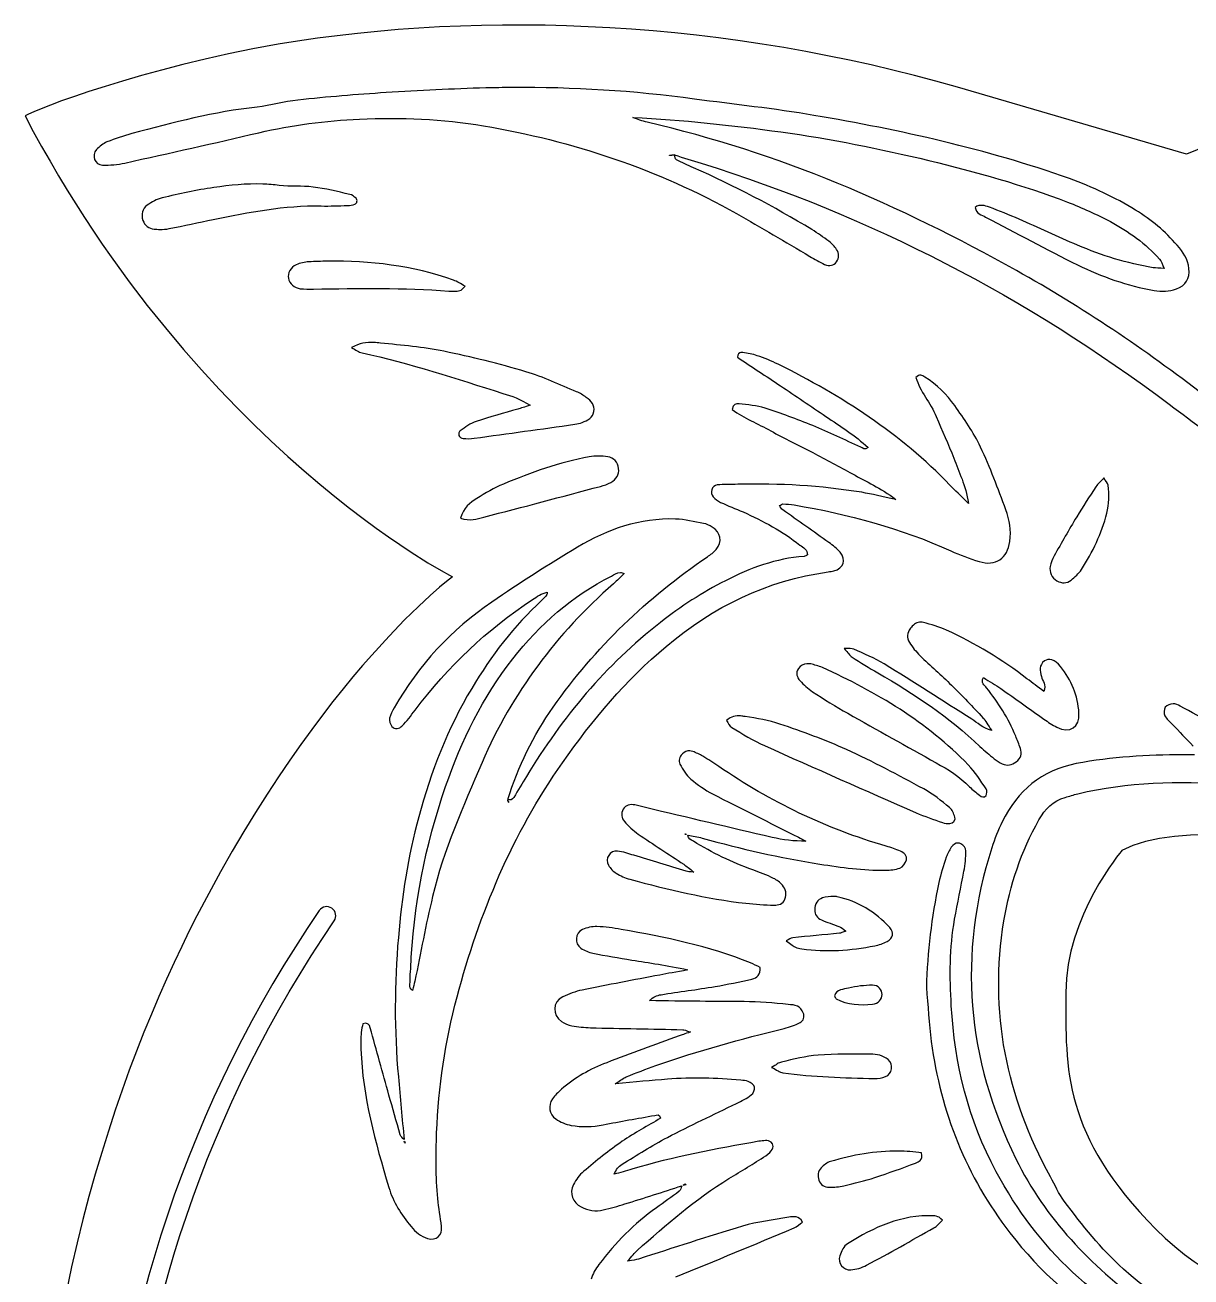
# Model space of a CAD drawing. Extents: x 405 to 699, y 164 to 435.
# Drawn here: x 405.2 to 495.1, y 336.2 to 432.7 of the extents above; entities that cross this region are included whole.
import ezdxf

# ---------------------------------------------------------------- set-up
doc = ezdxf.new("R2010")
doc.units = 0
for name, color, linetype in [('B.Mask', 7, 'CONTINUOUS'), ('Edge.Cuts', 7, 'CONTINUOUS'), ('F.Mask', 7, 'CONTINUOUS'), ('F.Silk', 7, 'CONTINUOUS')]:
    doc.layers.add(name, color=color, linetype=linetype)

msp = doc.modelspace()

# ---------------------------------------------------------------- linework, layer by layer
at = {"layer": 'B.Mask', "color": 7}
msp.add_lwpolyline([(489.755625, 369.08646), (489.755625, 369.08646)], close=True, dxfattribs=at)
for points in [[(528.57285, 357.467662), (527.143852, 363.898155), (498.276532, 373.740187), (489.755625, 369.08646)], [(489.755625, 369.08646), (489.755625, 369.08646), (485.429625, 364.039462), (485.429625, 358.140375)], [(485.429625, 358.140375), (485.429625, 352.241287), (485.19345, 347.16414), (492.377445, 339.918742)], [(492.377445, 339.918742), (500.046263, 332.184375), (509.746988, 333.036465), (515.842718, 335.46165)]]:
    msp.add_open_spline(points, degree=3, dxfattribs=at)
at = {"layer": 'Edge.Cuts', "color": 7}
msp.add_lwpolyline([(496.378417, 423.441178), (494.74512, 422.767348), (477.07617, 427.920673), (475.42236, 428.387953), (473.76123, 428.830341), (472.095705, 429.247821), (470.425785, 429.641863), (468.75, 430.011006), (467.072753, 430.356703), (465.39258, 430.677508), (463.709475, 430.974868), (462.02637, 431.247328), (460.343265, 431.497821), (458.66016, 431.723406), (456.978518, 431.927016), (455.298338, 432.105733), (453.62109, 432.262468), (451.946775, 432.394303), (450.276855, 432.505633), (448.61133, 432.592056), (446.951663, 432.656481), (445.299315, 432.697506), (443.652833, 432.717981), (442.01367, 432.714981), (440.384768, 432.688581), (438.763185, 432.641706), (437.153318, 432.571431), (435.552248, 432.479143), (433.964355, 432.366351), (432.388185, 432.231583), (430.82373, 432.074848), (429.273923, 431.896138), (427.73877, 431.696916), (426.218265, 431.475726), (424.71387, 431.234031), (422.775878, 430.875141), (420.900878, 430.491351), (419.09619, 430.088518), (417.369143, 429.672508), (415.725585, 429.249163), (414.172853, 428.822893), (412.718265, 428.402488), (411.370605, 427.989396), (410.132813, 427.592428), (409.01514, 427.215958), (408.023438, 426.867328), (407.16504, 426.549456), (406.447268, 426.269676), (405.875978, 426.032368), (405.45996, 425.844868), (405.20361, 425.711563), (405.837893, 424.525041), (406.480958, 423.359031), (407.13135, 422.216451), (407.789063, 421.097308), (408.45264, 420.000141), (409.122068, 418.924948), (409.79736, 417.871723), (410.477048, 416.840473), (411.16113, 415.831198), (411.849608, 414.843891), (413.23389, 412.933738), (414.625485, 411.108538), (416.02002, 409.368306), (417.413085, 407.711563), (418.79883, 406.136863), (420.174315, 404.644183), (421.532228, 403.230613), (422.87109, 401.896138), (424.18359, 400.639303), (425.466795, 399.460101), (426.71484, 398.357076), (427.924808, 397.328758), (429.089355, 396.375141), (430.205565, 395.493306), (431.26758, 394.683246), (432.27246, 393.944968), (433.214355, 393.275533), (434.08887, 392.674948), (434.891603, 392.143206), (436.26123, 391.276018), (437.28516, 390.666643), (437.926755, 390.307761), (438.149415, 390.190573), (437.699708, 389.837541), (437.160645, 389.386371), (436.43262, 388.746238), (435.530273, 387.909808), (434.468265, 386.871238), (433.262693, 385.623186), (431.929688, 384.162741), (431.219235, 383.349748), (430.48242, 382.481098), (429.720705, 381.556783), (428.937015, 380.573871), (428.132813, 379.533831), (427.309568, 378.435201), (426.46875, 377.276511), (425.613285, 376.057761), (424.744628, 374.778951), (423.864255, 373.437156), (422.9751, 372.033831), (422.07861, 370.567521), (421.17627, 369.036763), (420.270998, 367.441551), (419.362793, 365.781883), (418.456058, 364.054828), (417.86865, 362.896138), (417.279787, 361.694968), (416.690918, 360.454243), (416.10498, 359.172508), (415.520505, 357.851218), (414.941895, 356.488911), (414.367673, 355.085593), (413.800785, 353.642721), (413.24121, 352.160301), (412.691895, 350.636863), (412.152832, 349.073871), (411.626955, 347.469868), (411.114255, 345.827781), (410.614747, 344.144676), (410.132812, 342.422016), (409.668457, 340.661271), (409.221683, 338.859516), (408.795412, 337.019676), (408.39111, 335.140281)], dxfattribs=at)
at = {"layer": 'F.Mask', "color": 7}
for points in [[(528.57285, 357.467662), (527.143852, 363.898155), (498.276532, 373.740187), (489.755625, 369.08646)], [(489.755625, 369.08646), (489.755625, 369.08646), (485.429625, 364.039462), (485.429625, 358.140375)], [(485.429625, 358.140375), (485.429625, 352.241287), (485.19345, 347.16414), (492.377445, 339.918742)], [(492.377445, 339.918742), (500.046263, 332.184375), (509.746988, 333.036465), (515.842718, 335.46165)]]:
    msp.add_open_spline(points, degree=3, dxfattribs=at)
at = {"layer": 'F.Silk', "color": 7}
for points in [[(442.743307, 427.901691), (442.743165, 427.901691)], [(455.244015, 422.711601), (455.244142, 422.711751)], [(465.48207, 383.481658), (465.481935, 383.481546)]]:
    msp.add_lwpolyline(points, dxfattribs=at)
for points in [[(423.531765, 420.464691)], [(428.509275, 414.514311)], [(432.082035, 408.250731)], [(460.394602, 407.477361)], [(449.415525, 399.493746)], [(488.373045, 397.816453)], [(451.098645, 390.533301)], [(474.15531, 386.694028)], [(493.715385, 380.396586)], [(460.362307, 379.467846)], [(456.457035, 376.779718)], [(442.425293, 372.976933)], [(456.067373, 370.359223)], [(477.142088, 369.670821)], [(467.538578, 365.561938)], [(449.293942, 363.234373)], [(470.528318, 358.712308)], [(470.387693, 353.406583)], [(434.447723, 346.700503)], [(472.52634, 345.924156)], [(456.093743, 343.396318)], [(475.246582, 340.941238)]]:
    msp.add_lwpolyline(points, close=True, dxfattribs=at)
for points in [[(433.034182, 427.509133), (430.764862, 427.365861), (428.497642, 427.173268), (426.235837, 426.939306)], [(440.724607, 427.868016), (438.15909, 427.801491), (435.595417, 427.670113), (433.034182, 427.509133)], [(442.743165, 427.901691), (442.070977, 427.897191), (441.39738, 427.885341), (440.724607, 427.868016)], [(456.810202, 427.015461), (452.13882, 427.649323), (447.448635, 427.933738), (442.743307, 427.901691)], [(426.235837, 426.939306), (425.180332, 426.829836), (424.14687, 426.503458), (423.090817, 426.392923)], [(466.016745, 425.758618), (462.965047, 426.278601), (459.8796, 426.598521), (456.810202, 427.015461)], [(423.090817, 426.392923), (419.801407, 426.049491), (416.623837, 425.196088), (413.443357, 424.350928)], [(430.987792, 425.471533), (434.187052, 425.618563), (437.372152, 425.477533), (440.542965, 424.945656)], [(453.171532, 425.221048), (452.78946, 425.308506), (452.423872, 425.472193), (452.050927, 425.600443)], [(452.050927, 425.600443), (455.894655, 425.409943), (459.694252, 424.996738), (463.4811, 424.478368)], [(485.71743, 420.880693), (479.313007, 423.166656), (472.700205, 424.619946), (466.016745, 425.758618)], [(423.232912, 424.418316), (425.787697, 425.012871), (428.37504, 425.350798), (430.987792, 425.471533)], [(440.542965, 424.945656), (447.431947, 423.789808), (453.959745, 421.612041), (460.05615, 418.186866)], [(481.63491, 413.792338), (472.640805, 418.823038), (463.26084, 422.908258), (453.171532, 425.221048)], [(411.521482, 423.703468), (411.220447, 423.580048), (410.933835, 423.357298), (410.714355, 423.113136)], [(413.443357, 424.350928), (412.790842, 424.177603), (412.145557, 423.959428), (411.521482, 423.703468)], [(412.8999, 422.083348), (416.348152, 422.844261), (419.79378, 423.618231), (423.232912, 424.418316)], [(463.4811, 424.478368), (467.319457, 423.952498), (471.11205, 423.186118), (474.879052, 422.278176)], [(410.714355, 423.113136), (410.310292, 422.662386), (410.578927, 421.949578), (411.177247, 421.928076)], [(454.893915, 422.689626), (455.008215, 422.696376), (455.123272, 422.703576), (455.244015, 422.711601)], [(454.898415, 422.658876), (454.897665, 422.668476), (454.896165, 422.679426), (454.893915, 422.689626)], [(455.258767, 422.707251), (455.13846, 422.691276), (455.018197, 422.674401), (454.898415, 422.658876)], [(455.244142, 422.711751), (455.249392, 422.710251), (455.253893, 422.708751), (455.258767, 422.707251)], [(455.415697, 422.336766), (455.32482, 422.385441), (455.310315, 422.578716), (455.261887, 422.705908)], [(455.261887, 422.705908), (455.952367, 422.494138), (456.636735, 422.280988), (457.321462, 422.068701)], [(411.177247, 421.928076), (411.749265, 421.907151), (412.34022, 421.959951), (412.8999, 422.083348)], [(456.729667, 421.723003), (456.286965, 421.918333), (455.84124, 422.109778), (455.415697, 422.336766)], [(465.85857, 416.949073), (462.9201, 418.739736), (459.879022, 420.335871), (456.729667, 421.723003)], [(457.321462, 422.068701), (470.443687, 417.992623), (482.43966, 411.734158), (493.418137, 403.488628)], [(474.879052, 422.278176), (478.505445, 421.403496), (482.092207, 420.404998), (485.575335, 419.067238)], [(490.82094, 418.453446), (489.203602, 419.436516), (487.503795, 420.242676), (485.71743, 420.880693)], [(419.750977, 420.193678), (418.414815, 420.009621), (417.09354, 419.702136), (415.778317, 419.396803)], [(423.531735, 420.464676), (422.263042, 420.506601), (421.00503, 420.366733), (419.750977, 420.193678)], [(424.804718, 420.356293), (424.379453, 420.416518), (423.954668, 420.450711), (423.531765, 420.464691)], [(427.407743, 420.231778), (426.548093, 420.340138), (425.661675, 420.235528), (424.804718, 420.356293)], [(430.237823, 419.666353), (429.298763, 419.875633), (428.359688, 420.112108), (427.407743, 420.231778)], [(414.626955, 418.829908), (414.249742, 418.554628), (414.13227, 418.121518), (414.29004, 417.659503)], [(415.778317, 419.396803), (415.37049, 419.302356), (414.969315, 419.079973), (414.626955, 418.829908)], [(419.714355, 417.734203), (422.461253, 418.291198), (425.207423, 418.839741), (428.033205, 418.774236)], [(428.033205, 418.774236), (428.70879, 418.758636), (429.387345, 418.785561), (430.063478, 418.806486)], [(430.063478, 418.806486), (430.252365, 418.812486), (430.4442, 418.849836), (430.624515, 418.906101)], [(430.72269, 419.370456), (430.576185, 419.489586), (430.414373, 419.627151), (430.237823, 419.666353)], [(430.624515, 418.906101), (430.697565, 418.928601), (430.775768, 419.035071), (430.792965, 419.115568)], [(430.792965, 419.115568), (430.80954, 419.194993), (430.780065, 419.323251), (430.72269, 419.370456)], [(479.543107, 418.673188), (479.19753, 418.800381), (478.820452, 418.939033), (478.451805, 418.659988)], [(485.575335, 419.067238), (486.701677, 418.634188), (487.810605, 418.134583), (488.874165, 417.565776)], [(460.05615, 418.186866), (461.955202, 417.119548), (463.816837, 415.988331), (465.69873, 414.890968)], [(478.451805, 418.659988), (478.50603, 418.170598), (478.940182, 418.085271), (479.258932, 417.917316)], [(479.258932, 417.917316), (481.613032, 416.673996), (483.954465, 415.405333), (486.342915, 414.231763)], [(481.8312, 417.756193), (481.078335, 418.085136), (480.314212, 418.389328), (479.543107, 418.673188)], [(494.028952, 415.746418), (493.09632, 416.808906), (492.029385, 417.719368), (490.82094, 418.453446)], [(414.29004, 417.659503), (414.429022, 417.252223), (414.742425, 417.050863), (415.157227, 416.994463)], [(415.157227, 416.994463), (415.3005, 416.975188), (415.446007, 416.968438), (415.617188, 416.953438)], [(415.617188, 416.953438), (415.83237, 416.974438), (416.075955, 416.977438), (416.311523, 417.025213)], [(416.311523, 417.025213), (417.446453, 417.255418), (418.578892, 417.503991), (419.714355, 417.734203)], [(467.176927, 416.051128), (466.754077, 416.372556), (466.312537, 416.672713), (465.85857, 416.949073)], [(486.339982, 415.749358), (484.82622, 416.392753), (483.338527, 417.097243), (481.8312, 417.756193)], [(488.874165, 417.565776), (490.287052, 416.810773), (491.590207, 415.879153), (492.666645, 414.671241)], [(467.76873, 415.421241), (467.609347, 415.657881), (467.403922, 415.878343), (467.176927, 416.051128)], [(467.76123, 414.469093), (467.984482, 414.780321), (467.970855, 415.120746), (467.76873, 415.421241)], [(492.170062, 414.013521), (490.155638, 414.352123), (488.215432, 414.951958), (486.339982, 415.749358)], [(494.934225, 413.962236), (494.860725, 414.672703), (494.481307, 415.232346), (494.028952, 415.746418)], [(426.112792, 414.246276), (425.675992, 414.068121), (425.43198, 413.585016), (425.509275, 413.195976)], [(427.088377, 414.465996), (426.75891, 414.448821), (426.418125, 414.370776), (426.112792, 414.246276)], [(428.509275, 414.514371), (428.036745, 414.506871), (427.563007, 414.490446), (427.088377, 414.465996)], [(438.22998, 413.056791), (435.070492, 414.172393), (431.81703, 414.564561), (428.509275, 414.514311)], [(465.69873, 414.890968), (466.07436, 414.671488), (466.453297, 414.451393), (466.847167, 414.268408)], [(466.847167, 414.268408), (467.205615, 414.102598), (467.56698, 414.197533), (467.76123, 414.469093)], [(486.342915, 414.231763), (488.212995, 413.313096), (490.177222, 412.621911), (492.24477, 412.258618)], [(493.02993, 413.960796), (492.633907, 413.983821), (492.397582, 413.975421), (492.170062, 414.013521)], [(492.666645, 414.671241), (492.805627, 414.515091), (492.866257, 414.288666), (493.02993, 413.960796)], [(493.960102, 412.377276), (494.69043, 412.648251), (495.014122, 413.185228), (494.934225, 413.962236)], [(425.509275, 413.195976), (425.591377, 412.784398), (425.95113, 412.447311), (426.423337, 412.394713)], [(439.14258, 412.583646), (438.793237, 412.766638), (438.525652, 412.952151), (438.22998, 413.056791)], [(496.138327, 404.150736), (491.529922, 407.706306), (486.71391, 410.951526), (481.63491, 413.792338)], [(426.423337, 412.394713), (426.75819, 412.357588), (427.098945, 412.369738), (427.437015, 412.372738)], [(427.437015, 412.372738), (430.916385, 412.409263), (434.396557, 412.495513), (437.87109, 412.205743)], [(437.87109, 412.205743), (438.15657, 412.181518), (438.451635, 412.198243), (438.73389, 412.245268)], [(438.73389, 412.245268), (438.84819, 412.264018), (438.941347, 412.410328), (439.14258, 412.583646)], [(492.24477, 412.258618), (492.835042, 412.154526), (493.402575, 412.170133), (493.960102, 412.377276)], [(432.082035, 408.250761), (431.540325, 408.275811), (430.974975, 408.219486), (430.38135, 407.855248)], [(432.616702, 408.206781), (432.441097, 408.224781), (432.262597, 408.242331), (432.082035, 408.250731)], [(437.499022, 407.569573), (435.894022, 407.894758), (434.249062, 408.040431), (432.616702, 408.206781)], [(430.38135, 407.855248), (430.712977, 407.680851), (430.93431, 407.497693), (431.18115, 407.445096)], [(431.18115, 407.445096), (434.875702, 406.665943), (438.444757, 405.451963), (442.04004, 404.329371)], [(443.822752, 405.996336), (441.740175, 406.609146), (439.626135, 407.138136), (437.499022, 407.569573)], [(460.394535, 407.477286), (460.258372, 407.460411), (460.132897, 407.377483), (460.126462, 407.108151)], [(460.530832, 407.475861), (460.486957, 407.480361), (460.439985, 407.482611), (460.394602, 407.477361)], [(461.6529, 407.231233), (461.293372, 407.362701), (460.907527, 407.423286), (460.530832, 407.475861)], [(463.265692, 406.573521), (462.748402, 406.836456), (462.196477, 407.047716), (461.6529, 407.231233)], [(460.126462, 407.108151), (461.205045, 406.389096), (462.336735, 405.652761), (463.450192, 404.907951)], [(476.503485, 397.262968), (472.689802, 401.216713), (468.14937, 404.144826), (463.265692, 406.573521)], [(447.7251, 404.456781), (446.431327, 404.989101), (445.158915, 405.603006), (443.822752, 405.996336)], [(474.575752, 405.590593), (474.37398, 405.722061), (474.1542, 405.828441), (473.87409, 405.556918)], [(473.87409, 405.556918), (474.198202, 404.469748), (475.021905, 403.601683), (475.45173, 402.540801)], [(476.872627, 403.390401), (476.259285, 404.267211), (475.478857, 405.003006), (474.575752, 405.590593)], [(442.04004, 404.329371), (442.70919, 404.120091), (443.387662, 403.918296), (444.13623, 403.407981)], [(448.472167, 404.015863), (448.23177, 404.176311), (447.99018, 404.347851), (447.7251, 404.456781)], [(463.450192, 404.907951), (464.616247, 404.127726), (465.7734, 403.338373), (466.939455, 402.549553)], [(444.13623, 403.407981), (443.705872, 403.274361), (443.44569, 403.188786), (443.18115, 403.112083)], [(449.056642, 402.933343), (449.13552, 403.418436), (448.85424, 403.759903), (448.472167, 404.015863)], [(460.249515, 403.522236), (460.039162, 403.548561), (459.758512, 403.522446), (459.72363, 403.075453)], [(462.249022, 403.198506), (461.608852, 403.400271), (460.91598, 403.443351), (460.249515, 403.522236)], [(478.861882, 400.191178), (478.326885, 401.321811), (477.591682, 402.364941), (476.872627, 403.390401)], [(493.418137, 403.488628), (497.17386, 400.667676), (500.96166, 397.890366), (504.73992, 395.099466)], [(443.18115, 403.112083), (442.115985, 402.802993), (441.037935, 402.527278), (439.987792, 402.173121)], [(448.1499, 402.091056), (448.573822, 402.238626), (448.97664, 402.443413), (449.056642, 402.933343)], [(459.72363, 403.075453), (460.617622, 402.426696), (461.69664, 401.997583), (462.695797, 401.436298)], [(465.922852, 401.847921), (464.712802, 402.338908), (463.484835, 402.804103), (462.249022, 403.198506)], [(466.939455, 402.549553), (468.052912, 401.804203), (469.191705, 401.076823), (470.19141, 400.156003)], [(475.45173, 402.540801), (475.890135, 401.462751), (476.390745, 400.418503), (476.802315, 399.331333)], [(438.747067, 401.453886), (438.663367, 401.398611), (438.609225, 401.184906), (438.648922, 401.086206)], [(439.987792, 402.173121), (439.542412, 402.022333), (439.145767, 401.718433), (438.747067, 401.453886)], [(439.838377, 400.872306), (442.423762, 401.223246), (445.00803, 401.582368), (447.591795, 401.944573)], [(447.591795, 401.944573), (447.781215, 401.971423), (447.968535, 402.028258), (448.1499, 402.091056)], [(462.695797, 401.436298), (463.748092, 400.848703), (464.84427, 400.331518), (465.922852, 399.770766)], [(469.630372, 400.191178), (468.39402, 400.734756), (467.167792, 401.330616), (465.922852, 401.847921)], [(438.648922, 401.086206), (438.691822, 400.978348), (438.85407, 400.862533), (438.97266, 400.851831)], [(438.97266, 400.851831), (439.258665, 400.825506), (439.553437, 400.833756), (439.838377, 400.872306)], [(449.415525, 399.493693), (449.174655, 399.492958), (448.934235, 399.472693), (448.702148, 399.432193)], [(450.130372, 399.439521), (449.897482, 399.475971), (449.656395, 399.494496), (449.415525, 399.493746)], [(465.922852, 399.770766), (466.948312, 399.235768), (467.973367, 398.691238), (468.990232, 398.121358)], [(470.19141, 400.156003), (469.937055, 399.910768), (469.77954, 400.129978), (469.630372, 400.191178)], [(480.817447, 395.351338), (480.21216, 396.982093), (479.607232, 398.630181), (478.861882, 400.191178)], [(448.702148, 399.432193), (446.402235, 399.028663), (444.22095, 398.227206), (442.076662, 397.331608)], [(450.9624, 398.545963), (450.903375, 399.030516), (450.588098, 399.367618), (450.130372, 399.439521)], [(450.370605, 397.469308), (450.783795, 397.694683), (451.021403, 398.060323), (450.9624, 398.545963)], [(476.802315, 399.331333), (477.197265, 398.279038), (477.722625, 397.262676), (477.924382, 395.850861)], [(468.990232, 398.121358), (470.042527, 397.533778), (471.147577, 397.042401), (472.322752, 396.157003)], [(488.373045, 397.816461), (488.12406, 397.542786), (487.911375, 397.361083), (487.762208, 397.136773)], [(488.698245, 397.252483), (488.67357, 397.417228), (488.524365, 397.562638), (488.373045, 397.816453)], [(442.076662, 397.331608), (441.366728, 397.034871), (440.692005, 396.640903), (440.034668, 396.237373)], [(440.58252, 394.795963), (443.580022, 395.568688), (446.570955, 396.364431), (449.562015, 397.160226)], [(449.562015, 397.160226), (449.839973, 397.234251), (450.118935, 397.331938), (450.370605, 397.469308)], [(458.55762, 397.271713), (458.16267, 397.227688), (457.970827, 396.639561), (458.251462, 396.350331)], [(460.152832, 397.323013), (459.617835, 397.305838), (459.08349, 397.324513), (458.55762, 397.271713)], [(469.700685, 396.701923), (466.535775, 397.219213), (463.353172, 397.401898), (460.152832, 397.323013)], [(472.322752, 396.157003), (471.288165, 396.367348), (470.498625, 396.570448), (469.700685, 396.701923)], [(477.924382, 395.850861), (477.319627, 396.456156), (476.897887, 396.850858), (476.503485, 397.262968)], [(487.762208, 397.136773), (487.254578, 396.372111), (486.752535, 395.603128), (486.279788, 394.816461)], [(488.594235, 395.094771), (488.77347, 395.813293), (488.806103, 396.530203), (488.698245, 397.252483)], [(440.034668, 396.237373), (439.501815, 395.910568), (439.00761, 395.510751), (438.782227, 394.719793)], [(458.251462, 396.350331), (458.409232, 396.183441), (458.610937, 396.026511), (458.82129, 395.929918)], [(458.82129, 395.929918), (459.39117, 395.666976), (459.986317, 395.447451), (460.555665, 395.193103)], [(463.362375, 395.675031), (463.484722, 395.736231), (463.554292, 395.806866), (463.624582, 395.806866)], [(463.615792, 395.351301), (463.510612, 395.421576), (463.44984, 395.552151), (463.362375, 395.675031)], [(463.624582, 395.806866), (463.913812, 395.797866), (464.21259, 395.789091), (464.493232, 395.736591)], [(464.493232, 395.736591), (468.657322, 395.008941), (472.71612, 393.948028), (476.573797, 392.185806)], [(438.782227, 394.719793), (439.478205, 394.446636), (440.040548, 394.656493), (440.58252, 394.795963)], [(455.356935, 394.640856), (452.604135, 394.736856), (450.105405, 393.852021), (447.791017, 392.467026)], [(460.555665, 395.193103), (462.108067, 394.500343), (463.598422, 393.702216), (464.93994, 392.641348)], [(467.16657, 392.834698), (465.991935, 393.676626), (464.799007, 394.509358), (463.615792, 395.351301)], [(481.125067, 392.922628), (481.247415, 393.764563), (481.106692, 394.579693), (480.817447, 395.351338)], [(486.279788, 394.816461), (485.682533, 393.823198), (485.107673, 392.814786), (484.541018, 391.803276)], [(486.641603, 390.752976), (487.51251, 392.098251), (488.203058, 393.527331), (488.594235, 395.094771)], [(457.505857, 394.308336), (456.79539, 394.439803), (456.07599, 394.623148), (455.356935, 394.640856)], [(458.17236, 394.018296), (457.962015, 394.140651), (457.73391, 394.264326), (457.505857, 394.308336)], [(458.478517, 392.291248), (458.978107, 392.905123), (458.84742, 393.614766), (458.17236, 394.018296)], [(468.04401, 392.080303), (467.79825, 392.369533), (467.482095, 392.606638), (467.16657, 392.834698)], [(478.74909, 391.371358), (480.020317, 390.976408), (480.949597, 391.607938), (481.125067, 392.922628)], [(447.791017, 392.467026), (445.546372, 391.134096), (443.346135, 389.713401), (441.188962, 388.240956)], [(457.812015, 391.739001), (458.048655, 391.905351), (458.294467, 392.080896), (458.478517, 392.291248)], [(465.25635, 391.765371), (463.09059, 391.607608), (461.109157, 390.870906), (459.197752, 389.888901)], [(464.93994, 392.641348), (465.185175, 392.440116), (465.544852, 392.300323), (465.518557, 391.879626)], [(465.518557, 391.879626), (465.421957, 391.835601), (465.344347, 391.773958), (465.25635, 391.765371)], [(467.553292, 390.643288), (468.298102, 390.845053), (468.534472, 391.501843), (468.04401, 392.080303)], [(476.573797, 392.185806), (477.275145, 391.870281), (478.012327, 391.598878), (478.74909, 391.371358)], [(484.541018, 391.803276), (484.401495, 391.553751), (484.297665, 391.274263), (484.23486, 390.994678)], [(445.914547, 380.140371), (449.14977, 384.760566), (453.174105, 388.564963), (457.812015, 391.739001)], [(484.23486, 390.994678), (484.139355, 390.567013), (484.373258, 390.100581), (484.750485, 389.884326)], [(442.80324, 383.874118), (444.889575, 386.530341), (447.37965, 388.722073), (450.4131, 390.247656)], [(450.4131, 390.247656), (450.623588, 390.346258), (450.822968, 390.544266), (451.098645, 390.533301)], [(451.403318, 390.441013), (451.114088, 390.168951), (450.850478, 389.906016), (450.569828, 389.660256)], [(451.09863, 390.533301), (451.190528, 390.529551), (451.291575, 390.502326), (451.403318, 390.441013)], [(459.197752, 389.888901), (457.426942, 388.985796), (455.760495, 387.907191), (454.190917, 386.679433)], [(454.63044, 384.830826), (458.268645, 387.890578), (462.379545, 389.906548), (467.122627, 390.573013)], [(467.122627, 390.573013), (467.263215, 390.599338), (467.412697, 390.608413), (467.553292, 390.643288)], [(484.750485, 389.884326), (485.121825, 389.671326), (485.51085, 389.674416), (485.840333, 389.934126)], [(485.840333, 389.934126), (486.138683, 390.169693), (486.437153, 390.437451), (486.641603, 390.752976)], [(450.569828, 389.660256), (446.186273, 385.803103), (442.750965, 381.253476), (440.436038, 375.870216)], [(444.328125, 388.434343), (444.669945, 388.653283), (445.011982, 388.916698), (445.458982, 389.004171)], [(445.458982, 389.004171), (445.441282, 388.898991), (445.458915, 388.845898), (445.432657, 388.819596)], [(441.188962, 388.240956), (438.068047, 386.101491), (435.53439, 383.401723), (433.666995, 380.087631)], [(435.270997, 379.911883), (437.813445, 383.260851), (440.803687, 386.137123), (444.328125, 388.434343)], [(445.047397, 388.390401), (442.89882, 386.400111), (441.13647, 384.102561), (439.63773, 381.594988)], [(445.432657, 388.819596), (445.309777, 388.670428), (445.187452, 388.521328), (445.047397, 388.390401)], [(454.190917, 386.679433), (449.974245, 383.392168), (446.60778, 379.360041), (443.85498, 374.801016)], [(473.456542, 386.220853), (473.187735, 385.878493), (473.167297, 385.483956), (473.386267, 385.132476)], [(474.155272, 386.693998), (473.874435, 386.658223), (473.645692, 386.461521), (473.456542, 386.220853)], [(474.45414, 386.672053), (474.348562, 386.700328), (474.248925, 386.705953), (474.15531, 386.694028)], [(476.23539, 386.078796), (475.668202, 386.335821), (475.05783, 386.509461), (474.45414, 386.672053)], [(482.443395, 382.339048), (480.511065, 383.813106), (478.44837, 385.074793), (476.23539, 386.078796)], [(473.386267, 385.132476), (473.613255, 384.766506), (473.886315, 384.416901), (474.194865, 384.115873)], [(446.625067, 375.852801), (448.948575, 379.158313), (451.526685, 382.227208), (454.63044, 384.830826)], [(469.091347, 384.615381), (468.947535, 384.681381), (468.75645, 384.642231), (468.354532, 384.663756)], [(468.354532, 384.663756), (468.65772, 384.325686), (468.779992, 384.115311), (468.962437, 383.997246)], [(471.439492, 383.474271), (470.70111, 383.927713), (469.882845, 384.253176), (469.091347, 384.615381)], [(474.194865, 384.115873), (474.992805, 383.339391), (475.83765, 382.610406), (476.632365, 381.830713)], [(437.62941, 374.028906), (438.84804, 377.571058), (440.479725, 380.910973), (442.80324, 383.874118)], [(464.824215, 383.116806), (464.5983, 382.776591), (464.705985, 382.444048), (464.93994, 382.188096)], [(465.481935, 383.481546), (465.198937, 383.458896), (464.98278, 383.355868), (464.824215, 383.116806)], [(465.78822, 383.478658), (465.678885, 383.486683), (465.576405, 383.489158), (465.48207, 383.481658)], [(466.677382, 383.197408), (466.37313, 383.336398), (466.0356, 383.401956), (465.78822, 383.478658)], [(477.921525, 375.690081), (474.726555, 379.014381), (470.826982, 381.297276), (466.677382, 383.197408)], [(468.962437, 383.997246), (469.612267, 383.577088), (470.27562, 383.176723), (470.945835, 382.788756)], [(478.192417, 379.211571), (475.942417, 380.634126), (473.7072, 382.081243), (471.439492, 383.474271)], [(483.78666, 383.702818), (483.34503, 383.378706), (483.461775, 382.939581), (483.561075, 382.511901)], [(485.027377, 383.273616), (484.598092, 383.808613), (484.123117, 383.949658), (483.78666, 383.702818)], [(486.451207, 379.686216), (486.368032, 381.027201), (485.867167, 382.227763), (485.027377, 383.273616)], [(464.93994, 382.188096), (465.22971, 381.871491), (465.554137, 381.567516), (465.9126, 381.334086)], [(470.945835, 382.788756), (473.75982, 381.158001), (476.458687, 379.369071), (478.820835, 377.111016)], [(479.327677, 381.638848), (479.177407, 381.829881), (478.854112, 381.999058), (479.091832, 382.418151)], [(479.091832, 382.418151), (479.551177, 382.131598), (480.005955, 381.872218), (480.433627, 381.574401)], [(483.7515, 381.357598), (483.283582, 381.708013), (482.860875, 382.019766), (482.443395, 382.339048)], [(483.561075, 382.511901), (483.641572, 382.164718), (483.95595, 381.861478), (483.7515, 381.357598)], [(439.63773, 381.594988), (437.787502, 378.491241), (436.490272, 375.168688), (435.552285, 371.688253)], [(465.9126, 381.334086), (466.801215, 380.756166), (467.703585, 380.197611), (468.625485, 379.674418)], [(476.632365, 381.830713), (477.46035, 381.017758), (478.261177, 380.175141), (479.053747, 379.327296)], [(481.574745, 377.921076), (481.007542, 379.269576), (480.232395, 380.492121), (479.327677, 381.638848)], [(480.433627, 381.574401), (481.54602, 380.798458), (482.644335, 380.003023), (483.75297, 379.223323)], [(493.715332, 380.396556), (493.497472, 380.375631), (493.213185, 380.293573), (493.101562, 380.135818)], [(494.25591, 380.223733), (494.08956, 380.312863), (493.888718, 380.413791), (493.715385, 380.396586)], [(499.36236, 377.466898), (497.668815, 378.401668), (495.962333, 379.312573), (494.25591, 380.223733)], [(433.308105, 379.306873), (433.27323, 379.096521), (433.35093, 378.815706), (433.48242, 378.657943)], [(433.666995, 380.087631), (433.52694, 379.841863), (433.361235, 379.578388), (433.308105, 379.306873)], [(434.254395, 378.684343), (434.631097, 379.061586), (434.955465, 379.482591), (435.270997, 379.911883)], [(442.425292, 373.021228), (443.19693, 375.589971), (444.38898, 377.948856), (445.914547, 380.140371)], [(460.362308, 379.467816), (460.003815, 379.499166), (459.632272, 379.455966), (459.288577, 379.107463)], [(460.715332, 379.420971), (460.6005, 379.439496), (460.481797, 379.457421), (460.362307, 379.467846)], [(463.403317, 378.845286), (462.542062, 379.140958), (461.62005, 379.275013), (460.715332, 379.420971)], [(468.625485, 379.674418), (470.890507, 378.388168), (473.16765, 377.123046), (475.442872, 375.855576)], [(479.726115, 378.335601), (478.989352, 378.551308), (478.62171, 378.940588), (478.192417, 379.211571)], [(479.053747, 379.327296), (479.27001, 379.096018), (479.417025, 378.798148), (479.726115, 378.335601)], [(483.75297, 379.223323), (484.069035, 379.001173), (484.387905, 378.774336), (484.73295, 378.603696)], [(484.73295, 378.603696), (485.746597, 378.102493), (486.519907, 378.577071), (486.451207, 379.686216)], [(493.101562, 380.135818), (492.993263, 379.981273), (492.990622, 379.663333), (493.078162, 379.482493)], [(493.078162, 379.482493), (493.198365, 379.232976), (493.442115, 379.039918), (493.640662, 378.830638)], [(433.48242, 378.657943), (433.71048, 378.368713), (434.061217, 378.491121), (434.254395, 378.684343)], [(459.288577, 379.107463), (459.421118, 378.926083), (459.513008, 378.682753), (459.688477, 378.578661)], [(459.688477, 378.578661), (460.519148, 378.086586), (461.3433, 377.571208), (462.22119, 377.176798)], [(468.541995, 376.869216), (466.875285, 377.630121), (465.138712, 378.249118), (463.403317, 378.845286)], [(493.640662, 378.830638), (494.17458, 378.269893), (494.71611, 377.716581), (495.244665, 377.150466)], [(481.935097, 376.970391), (481.827772, 377.291286), (481.705672, 377.609308), (481.574745, 377.921076)], [(455.876955, 376.542403), (455.64351, 376.319173), (455.55633, 376.000566), (455.695312, 375.744066)], [(456.457035, 376.779711), (456.243525, 376.793286), (456.046387, 376.704193), (455.876955, 376.542403)], [(456.675293, 376.731343), (456.600818, 376.760068), (456.528203, 376.775143), (456.457035, 376.779718)], [(457.45752, 376.357813), (457.21014, 376.504843), (456.94467, 376.627776), (456.675293, 376.731343)], [(458.679202, 375.574123), (458.27943, 375.846718), (457.873387, 376.110973), (457.45752, 376.357813)], [(462.22119, 377.176798), (466.101945, 375.432291), (469.999147, 373.721946), (473.895997, 372.011766)], [(474.48633, 373.842846), (472.528785, 374.897286), (470.563935, 375.946783), (468.541995, 376.869216)], [(478.820835, 377.111016), (479.17071, 376.776711), (479.548102, 376.469916), (479.92533, 376.166196)], [(481.620157, 375.937678), (481.963575, 376.205451), (482.073007, 376.558281), (481.935097, 376.970391)], [(494.478555, 376.481061), (491.71662, 376.456386), (488.96796, 376.316998), (486.244665, 375.791121)], [(495.347205, 376.481061), (495.057435, 376.477311), (494.76831, 376.484061), (494.478555, 376.481061)], [(440.436038, 375.870216), (438.989333, 372.494946), (437.472105, 369.145131), (436.621583, 365.550388)], [(438.506902, 357.808858), (440.23425, 364.261573), (442.76739, 370.355781), (446.625067, 375.852801)], [(455.695312, 375.744066), (455.920695, 375.328191), (456.181725, 374.895891), (456.533205, 374.592696)], [(471.599122, 369.430566), (466.95852, 370.776913), (462.666202, 372.852981), (458.679202, 375.574123)], [(475.442872, 375.855576), (476.37282, 375.337753), (477.276862, 374.790246), (478.019535, 374.008401)], [(479.295547, 373.845846), (478.861965, 374.478516), (478.449015, 375.140601), (477.921525, 375.690081)], [(479.92533, 376.166196), (480.112072, 376.015941), (480.314985, 375.874881), (480.531772, 375.775078)], [(480.531772, 375.775078), (480.919207, 375.596931), (481.290675, 375.681718), (481.620157, 375.937678)], [(486.244665, 375.791121), (483.558405, 375.272758), (481.721633, 373.711731), (480.540563, 371.313096)], [(443.85498, 374.801016), (443.53086, 374.266011), (443.206447, 373.723221), (442.882327, 373.188223)], [(456.533205, 374.592696), (457.0419, 374.153758), (457.616137, 373.766526), (458.213377, 373.457443)], [(486.363323, 373.469346), (490.21671, 374.394988), (494.12133, 374.487613), (498.049845, 374.187118)], [(434.938493, 359.983986), (435.123083, 364.806486), (436.060358, 369.487588), (437.62941, 374.028906)], [(458.213377, 373.457443), (460.40382, 372.326263), (462.615577, 371.236341), (464.818357, 370.129318)], [(476.482912, 372.408763), (475.84542, 372.922836), (475.202167, 373.457031), (474.48633, 373.842846)], [(478.019535, 374.008401), (478.250272, 373.765326), (478.52388, 373.560748), (478.79004, 373.353621)], [(479.289547, 373.330221), (479.370052, 373.457938), (479.37801, 373.725643), (479.295547, 373.845846)], [(485.3892, 373.185163), (485.713305, 373.281223), (486.035453, 373.390446), (486.363323, 373.469346)], [(442.882327, 373.188223), (442.777155, 373.004173), (442.61793, 372.959518), (442.425292, 373.021228)], [(442.425293, 372.976971), (442.442993, 372.915246), (442.469318, 372.853573), (442.495567, 372.792403)], [(442.442843, 372.862678), (442.433843, 372.898078), (442.433993, 372.941548), (442.425293, 372.976933)], [(442.495567, 372.792403), (442.477868, 372.818128), (442.451392, 372.836428), (442.442843, 372.862678)], [(452.204587, 372.610761), (451.855792, 372.664986), (451.514077, 372.621561), (451.319827, 372.273846)], [(453.046875, 372.402756), (452.765152, 372.469806), (452.488987, 372.565663), (452.204587, 372.610761)], [(478.79004, 373.353621), (478.944052, 373.233418), (479.163442, 373.130031), (479.289547, 373.330221)], [(483.364785, 371.461041), (483.8445, 372.322303), (484.45872, 372.909883), (485.3892, 373.185163)], [(435.552285, 371.688253), (434.719462, 368.646208), (434.246902, 365.533371), (433.983435, 362.395281)], [(451.319827, 372.273846), (451.137937, 371.946523), (451.16985, 371.588638), (451.409182, 371.324631)], [(462.789547, 370.105881), (459.538777, 370.856601), (456.293355, 371.634336), (453.046875, 372.402756)], [(473.895997, 372.011766), (474.558705, 371.720923), (475.246103, 371.485266), (475.929202, 371.242716)], [(476.891602, 371.671948), (476.790195, 371.933811), (476.686822, 372.244026), (476.482912, 372.408763)], [(476.49609, 371.172441), (476.720933, 371.166441), (476.9721, 371.464821), (476.891602, 371.671948)], [(451.409182, 371.324631), (451.731142, 370.969933), (452.08665, 370.629748), (452.47998, 370.359298)], [(475.929202, 371.242716), (476.104672, 371.180391), (476.305605, 371.177391), (476.49609, 371.172441)], [(480.540563, 371.313096), (480.221288, 370.664331), (479.95359, 369.983541), (479.731973, 369.294538)], [(480.668003, 363.684186), (481.123043, 366.427333), (482.005013, 369.020541), (483.364785, 371.461041)], [(452.47998, 370.359298), (453.636382, 369.564591), (454.820092, 368.810676), (455.988285, 368.033128)], [(456.188955, 370.334323), (456.148605, 370.342648), (456.107775, 370.350748), (456.067373, 370.359223)], [(456.06738, 370.359298), (456.09738, 370.359298), (456.13413, 370.368148), (456.158205, 370.356298)], [(456.158205, 370.356298), (456.16923, 370.351048), (456.17868, 370.341523), (456.188955, 370.334323)], [(456.7251, 369.804103), (456.54687, 369.910018), (456.293962, 369.986001), (456.309082, 370.268458)], [(456.309082, 370.268458), (456.677092, 370.200958), (457.047367, 370.152066), (457.404787, 370.053126)], [(461.298338, 367.612693), (459.692812, 368.175591), (458.18253, 368.935333), (456.7251, 369.804103)], [(457.404787, 370.053126), (460.391017, 369.228366), (463.407495, 368.536551), (466.467772, 368.053611)], [(465.389647, 369.820236), (464.487075, 369.803586), (463.629337, 369.912171), (462.789547, 370.105881)], [(464.818357, 370.129318), (465.012067, 370.032186), (465.199155, 369.923803), (465.389647, 369.820236)], [(477.142088, 369.670821), (476.932913, 369.678696), (476.738333, 369.547663), (476.610353, 369.345628)], [(477.354495, 369.615171), (477.28362, 369.651096), (477.211815, 369.668196), (477.142088, 369.670821)], [(477.74121, 369.076108), (477.74067, 369.261778), (477.534795, 369.523371), (477.354495, 369.615171)], [(450.880372, 369.054103), (450.296002, 369.123853), (449.883398, 368.464123), (450.186037, 367.961323)], [(452.13867, 368.725978), (451.723875, 368.851543), (451.30644, 369.003103), (450.880372, 369.054103)], [(456.159667, 367.496968), (454.81815, 367.902651), (453.480195, 368.320303), (452.13867, 368.725978)], [(472.690432, 369.039448), (472.336267, 369.191848), (471.969907, 369.322716), (471.599122, 369.430566)], [(473.151855, 368.378811), (473.226405, 368.679846), (472.96893, 368.919253), (472.690432, 369.039448)], [(476.610353, 369.345628), (476.45634, 369.102546), (476.309805, 368.845176), (476.220705, 368.573653)], [(479.731973, 369.294538), (477.08595, 361.054371), (477.794055, 353.059686), (481.593788, 345.328228)], [(477.583005, 367.495543), (477.677407, 368.016051), (477.74421, 368.549158), (477.74121, 369.076108)], [(450.186037, 367.961323), (450.330922, 367.721458), (450.54225, 367.491126), (450.777832, 367.344628)], [(455.988285, 368.033128), (456.210442, 367.885026), (456.411112, 367.702461), (456.752932, 367.432543)], [(466.467772, 368.053611), (468.14199, 367.789063), (469.82058, 367.561941), (471.52002, 367.577541)], [(471.52002, 367.577541), (471.89994, 367.580541), (472.306132, 367.604466), (472.647952, 367.744528)], [(472.647952, 367.744528), (472.871722, 367.836291), (473.091255, 368.133576), (473.151855, 368.378811)], [(476.220705, 368.573653), (476.00982, 367.931331), (475.79346, 367.284898), (475.65234, 366.625416)], [(450.777832, 367.344628), (451.101945, 367.142871), (451.464412, 366.977143), (451.83252, 366.877341)], [(451.83252, 366.877341), (454.77636, 366.081553), (457.742332, 365.384338), (460.776855, 365.030173)], [(456.752932, 367.432543), (456.436327, 367.464718), (456.290595, 367.457293), (456.159667, 367.496968)], [(462.905272, 366.949123), (462.383152, 367.199181), (461.84514, 367.421121), (461.298338, 367.612693)], [(463.587892, 366.424708), (463.404367, 366.638278), (463.15962, 366.826768), (462.905272, 366.949123)], [(476.86377, 363.792418), (477.084322, 365.030368), (477.359235, 366.258126), (477.583005, 367.495543)], [(463.788577, 365.342188), (463.950097, 365.741428), (463.849777, 366.119908), (463.587892, 366.424708)], [(475.65234, 366.625416), (475.084072, 363.967056), (474.776978, 361.278921), (474.688477, 358.549731)], [(428.856082, 364.647883), (428.534655, 364.867348), (428.098897, 364.784053), (427.880497, 364.464778)], [(436.621583, 365.550388), (436.104293, 363.385168), (435.701873, 361.201783), (435.25488, 359.027443)], [(460.776855, 365.030173), (461.496442, 364.945956), (462.223335, 364.894618), (462.947752, 364.886623)], [(462.947752, 364.886623), (463.272405, 364.883623), (463.636185, 364.965486), (463.788577, 365.342188)], [(466.6875, 365.438863), (466.29738, 365.317056), (466.091528, 364.969813), (466.078125, 364.539448)], [(467.538578, 365.561916), (467.253788, 365.572941), (466.95312, 365.521341), (466.6875, 365.438863)], [(467.816895, 365.529688), (467.727548, 365.548513), (467.633505, 365.558263), (467.538578, 365.561938)], [(471.873045, 363.155173), (470.76495, 364.356103), (469.424573, 365.191626), (467.816895, 365.529688)], [(427.880497, 364.464778), (407.72172, 334.948603), (405.745552, 297.097716), (422.722785, 265.683036)], [(429.039187, 363.673761), (429.257047, 363.993568), (429.175365, 364.429483), (428.856082, 364.647883)], [(466.078125, 364.539448), (466.066275, 364.151481), (466.26906, 363.887706), (466.599608, 363.745506)], [(476.610352, 357.131773), (476.485852, 359.357083), (476.471513, 361.585341), (476.86377, 363.792418)], [(423.228157, 267.754326), (407.306347, 298.425996), (409.476465, 335.030781), (429.039187, 363.673761)], [(448.180665, 363.001378), (447.595763, 362.730928), (447.53559, 361.930446), (448.062015, 361.568766)], [(449.293943, 363.234291), (448.923683, 363.245016), (448.517655, 363.157543), (448.180665, 363.001378)], [(451.163085, 363.013183), (450.544373, 363.118896), (449.919083, 363.215571), (449.293942, 363.234373)], [(461.12109, 360.446773), (457.907888, 361.710486), (454.553918, 362.435796), (451.163085, 363.013183)], [(466.599608, 363.745506), (467.041238, 363.555006), (467.505202, 363.415498), (467.951662, 363.235738)], [(467.951662, 363.235738), (468.10728, 363.172963), (468.240135, 363.053706), (468.490725, 362.890041)], [(468.490725, 362.890041), (468.225105, 362.797251), (468.10677, 362.729488), (467.98389, 362.717188)], [(471.654787, 362.087301), (472.136123, 362.333616), (472.229888, 362.768818), (471.873045, 363.155173)], [(484.256873, 343.933701), (480.869265, 350.118651), (479.506245, 356.674468), (480.668003, 363.684186)], [(433.983435, 362.395281), (433.676497, 358.817713), (433.659315, 355.240663), (433.983435, 351.655048)], [(464.383298, 362.368551), (464.22822, 362.351901), (464.08458, 362.227018), (463.888185, 362.128318)], [(463.888185, 362.128318), (464.647485, 361.582551), (464.64543, 361.572223), (465.090817, 361.511623)], [(467.98389, 362.717188), (466.7835, 362.598058), (465.582623, 362.495196), (464.383298, 362.368551)], [(470.707035, 361.753318), (471.033293, 361.818793), (471.358575, 361.935441), (471.654787, 362.087301)], [(448.062015, 361.568766), (448.331925, 361.383103), (448.6629, 361.249011), (448.98486, 361.183513)], [(448.98486, 361.183513), (449.979203, 360.980683), (450.982088, 360.817333), (451.983398, 360.648838)], [(465.090817, 361.511623), (466.977, 361.255123), (468.849292, 361.379308), (470.707035, 361.753318)], [(434.903318, 359.115328), (434.876993, 359.404573), (434.920793, 359.694756), (434.938493, 359.983986)], [(451.983398, 360.648838), (453.317408, 360.424543), (454.666035, 360.277588), (456.303225, 359.894451)], [(461.88135, 360.071773), (461.622165, 360.201103), (461.379743, 360.344818), (461.12109, 360.446773)], [(461.24121, 359.187013), (461.650643, 359.279848), (461.89035, 359.556636), (461.88135, 360.071773)], [(435.079103, 358.300881), (434.710455, 358.580991), (434.929613, 358.869568), (434.903318, 359.115328)], [(435.25488, 359.027443), (435.20178, 358.799923), (435.140273, 358.580991), (435.079103, 358.300881)], [(454.130858, 359.500408), (452.137358, 359.118336), (450.140963, 358.747288), (448.152833, 358.337316)], [(456.303225, 359.894451), (455.361473, 359.724876), (454.74528, 359.618451), (454.130858, 359.500408)], [(458.397952, 358.612791), (459.35151, 358.771078), (460.298392, 358.973983), (461.24121, 359.187013)], [(448.152833, 358.337316), (447.63714, 358.231071), (447.122505, 358.047553), (446.65137, 357.811438)], [(453.34863, 357.525876), (453.622305, 357.804381), (453.922418, 357.933006), (454.23633, 357.982911)], [(454.23633, 357.982911), (455.621858, 358.203456), (457.014578, 358.382578), (458.397952, 358.612791)], [(468.684083, 358.491118), (468.299873, 358.393993), (467.790203, 358.408378), (467.59863, 357.906651)], [(470.528318, 358.712308), (469.910678, 358.701583), (469.28025, 358.641883), (468.684083, 358.491118)], [(471.279788, 357.993073), (471.276788, 358.369761), (470.981213, 358.721308), (470.528318, 358.712308)], [(470.54004, 357.243073), (470.980598, 357.283348), (471.282788, 357.636223), (471.279788, 357.993073)], [(474.688477, 358.549731), (474.811897, 357.154011), (474.883132, 355.750873), (475.069335, 354.363208)], [(436.93659, 347.341078), (437.059477, 350.892358), (437.59521, 354.381006), (438.506902, 357.808858)], [(446.65137, 357.811438), (445.867358, 357.419181), (445.82676, 356.417083), (446.55762, 355.921791)], [(457.223145, 357.471651), (455.930985, 357.478401), (454.640243, 357.507651), (453.34863, 357.525876)], [(464.040525, 357.221158), (461.77551, 357.504523), (459.497828, 357.459246), (457.223145, 357.471651)], [(464.746583, 357.102508), (464.54535, 357.207681), (464.279318, 357.191158), (464.040525, 357.221158)], [(465.202148, 356.592741), (465.1179, 356.794513), (464.938155, 357.002706), (464.746583, 357.102508)], [(467.59863, 357.906651), (467.646405, 357.822936), (467.67153, 357.703416), (467.740725, 357.666411)], [(467.740725, 357.666411), (468.622373, 357.200593), (469.577363, 357.155571), (470.54004, 357.243073)], [(480.06738, 344.342226), (477.919875, 348.327621), (476.862015, 352.628016), (476.610352, 357.131773)], [(464.951663, 355.828093), (465.217823, 355.968681), (465.322875, 356.302971), (465.202148, 356.592741)], [(431.247105, 355.740493), (431.211705, 355.539268), (431.134447, 355.310631), (431.11674, 355.073991)], [(431.816932, 355.425553), (431.746657, 355.679376), (431.623807, 355.863373), (431.247105, 355.740493)], [(433.25541, 350.251723), (432.773535, 351.969943), (432.2988, 353.698213), (431.816932, 355.425553)], [(446.55762, 355.921791), (446.79051, 355.764561), (447.07374, 355.647231), (447.3501, 355.595128)], [(447.3501, 355.595128), (447.82338, 355.505541), (448.308158, 355.448728), (448.79004, 355.436931)], [(448.79004, 355.436931), (451.161308, 355.377906), (453.533513, 355.339611), (455.904788, 355.287516)], [(453.845213, 352.532196), (457.091708, 353.658538), (460.401353, 354.568026), (463.735838, 355.390108)], [(456.496583, 355.110268), (456.045833, 354.951966), (455.8311, 354.880453), (455.619143, 354.802648)], [(455.904788, 355.287516), (456.019628, 355.284516), (456.133305, 355.221891), (456.496583, 355.110268)], [(463.735838, 355.390108), (464.153318, 355.493136), (464.57496, 355.627941), (464.951663, 355.828093)], [(431.11674, 355.073991), (431.090415, 354.644158), (431.090565, 354.205423), (431.09919, 353.776138)], [(455.619143, 354.802648), (453.759248, 354.119541), (451.88949, 353.459451), (450.04248, 352.743081)], [(475.069335, 354.363208), (475.799122, 348.926286), (477.772657, 343.973653), (481.126463, 339.629803)], [(431.09919, 353.776138), (431.230657, 350.111098), (432.203482, 346.604443), (433.24665, 343.132588)], [(466.343265, 353.327481), (465.389715, 353.253981), (464.44893, 352.995793), (463.50879, 352.791343)], [(470.387693, 353.406583), (469.038668, 353.394808), (467.685323, 353.431558), (466.343265, 353.327481)], [(471.738285, 352.975918), (471.347633, 353.295208), (470.879768, 353.411578), (470.387693, 353.406583)], [(450.04248, 352.743081), (448.77447, 352.251013), (447.586298, 351.597306), (446.55762, 350.689371)], [(451.548338, 351.640108), (452.308718, 351.950803), (453.069818, 352.263358), (453.845213, 352.532196)], [(463.50879, 352.791343), (463.30005, 352.746268), (463.117095, 352.581876), (462.760253, 352.381191)], [(462.760253, 352.381191), (463.159485, 352.185861), (463.383675, 352.003506), (463.62891, 351.968106)], [(471.540525, 351.666343), (472.067475, 351.851473), (472.17615, 352.618536), (471.738285, 352.975918)], [(433.983435, 351.655048), (434.132602, 350.050588), (434.281365, 348.428256), (434.421427, 346.815201)], [(450.69873, 351.124483), (451.155923, 351.405133), (451.339058, 351.554803), (451.548338, 351.640108)], [(454.724123, 351.470181), (453.48831, 351.366621), (452.252213, 351.257563), (450.69873, 351.124483)], [(460.38135, 351.389616), (458.49786, 351.555418), (456.612443, 351.627951), (454.724123, 351.470181)], [(460.949708, 351.300261), (460.786575, 351.383361), (460.573995, 351.373011), (460.38135, 351.389616)], [(461.443358, 350.859343), (461.402033, 351.038031), (461.14665, 351.199911), (460.949708, 351.300261)], [(463.62891, 351.968106), (465.970665, 351.630043), (468.333848, 351.586828), (470.69385, 351.521323)], [(470.69385, 351.521323), (470.975565, 351.513298), (471.27276, 351.572473), (471.540525, 351.666343)], [(446.55762, 350.689371), (446.30541, 350.467221), (446.05125, 350.229696), (445.861815, 349.955481)], [(461.187015, 350.255826), (461.34531, 350.377108), (461.484158, 350.681721), (461.443358, 350.859343)], [(434.131387, 347.182881), (433.824442, 348.200286), (433.54518, 349.225738), (433.25541, 350.251723)], [(445.861815, 349.955481), (445.506045, 349.441956), (445.60527, 348.757266), (446.12256, 348.410076)], [(454.72266, 346.981903), (456.480045, 347.900046), (458.284088, 348.727693), (460.063478, 349.603971)], [(460.063478, 349.603971), (460.452518, 349.795543), (460.84626, 349.993971), (461.187015, 350.255826)], [(446.12256, 348.410076), (446.4735, 348.173976), (446.893898, 347.985028), (447.30762, 347.912023)], [(449.759768, 347.947198), (451.084643, 348.220333), (452.419463, 348.448086), (453.752933, 348.676686)], [(454.196775, 348.464286), (453.215318, 347.878303), (452.190765, 347.336623), (451.24365, 346.683036)], [(453.752933, 348.676686), (453.887078, 348.699186), (454.13238, 348.828643), (454.196775, 348.464286)], [(447.30762, 347.912023), (448.118438, 347.768736), (448.937678, 347.777623), (449.759768, 347.947198)], [(434.421427, 346.815201), (434.316247, 346.938096), (434.175397, 347.042818), (434.131387, 347.182881)], [(434.438948, 346.639003), (434.438948, 346.656703), (434.438738, 346.682803), (434.447723, 346.700503)], [(434.509223, 346.543783), (434.483423, 346.578658), (434.447498, 346.604233), (434.438948, 346.639003)], [(434.447723, 346.700526), (434.465423, 346.647951), (434.492048, 346.596373), (434.509223, 346.543783)], [(437.015692, 342.265401), (436.857922, 343.957318), (436.875427, 345.649153), (436.93659, 347.341078)], [(451.24365, 346.683036), (450.211755, 345.970416), (449.23431, 345.175356), (448.27002, 344.371513)], [(451.22754, 344.910613), (452.38125, 345.620016), (453.524408, 346.355683), (454.72266, 346.981903)], [(461.76123, 346.683073), (458.473973, 346.104073), (455.19228, 345.496971), (451.989255, 344.532681)], [(461.904788, 346.703548), (461.857088, 346.703548), (461.809028, 346.691998), (461.76123, 346.683073)], [(462.821775, 346.492603), (462.59211, 346.855896), (462.227295, 346.703548), (461.904788, 346.703548)], [(462.304688, 345.569758), (462.804848, 345.894403), (462.97578, 346.249528), (462.821775, 346.492603)], [(459.467288, 343.810476), (460.417073, 344.390548), (461.37153, 344.963923), (462.304688, 345.569758)], [(472.52634, 345.924156), (470.745315, 345.940581), (469.007603, 345.625813), (467.289518, 345.124356)], [(474.322238, 345.792321), (473.71788, 345.876703), (473.12001, 345.918681), (472.52634, 345.924156)], [(473.85495, 345.010093), (474.099638, 345.102928), (474.426878, 345.204733), (474.322238, 345.792321)], [(450.616703, 344.143033), (450.76695, 344.498803), (450.968888, 344.751786), (451.22754, 344.910613)], [(451.989255, 344.532681), (451.534208, 344.395311), (451.074428, 344.272356), (450.616703, 344.143033)], [(466.58493, 344.639488), (466.323113, 344.382463), (466.288163, 344.030721), (466.40622, 343.693198)], [(467.289518, 345.124356), (467.028188, 345.048156), (466.786703, 344.838043), (466.58493, 344.639488)], [(470.717258, 343.892421), (471.774375, 344.232628), (472.816613, 344.616756), (473.85495, 345.010093)], [(481.593788, 345.328228), (483.866858, 340.703196), (487.351298, 337.113013), (491.469765, 334.097271)], [(448.27002, 344.371513), (447.945908, 344.101063), (447.677513, 343.722576), (447.48486, 343.343196)], [(452.387693, 338.271906), (454.643595, 340.250916), (456.892635, 342.238221), (459.467288, 343.810476)], [(466.40622, 343.693198), (466.530173, 343.339041), (466.82799, 343.149351), (467.186985, 343.145346)], [(468.335423, 343.261071), (469.135508, 343.445668), (469.936493, 343.641276), (470.717258, 343.892421)], [(494.13135, 331.220151), (487.930838, 333.969741), (483.273615, 338.391771), (480.06738, 344.342226)], [(485.317418, 342.076273), (484.894568, 342.644008), (484.599233, 343.308006), (484.256873, 343.933701)], [(433.24665, 343.132588), (433.58847, 342.010543), (434.20239, 341.011926), (434.964907, 340.117933)], [(447.48486, 343.343196), (447.144653, 342.673506), (447.41361, 341.961486), (448.085453, 341.629326)], [(451.454588, 341.851978), (452.916555, 342.309178), (454.372808, 342.783486), (455.831543, 343.250908)], [(455.64111, 342.836353), (455.06748, 342.392578), (454.468245, 341.980791), (453.87744, 341.559013)], [(455.831543, 343.250908), (455.777018, 343.101111), (455.74755, 342.918951), (455.64111, 342.836353)], [(455.941402, 343.305493), (455.991427, 343.337368), (456.040913, 343.370068), (456.093743, 343.396318)], [(456.16845, 343.320118), (456.093247, 343.314868), (456.017175, 343.309843), (455.941402, 343.305493)], [(456.09375, 343.396288), (456.10335, 343.400788), (456.14325, 343.346938), (456.16845, 343.320118)], [(467.186985, 343.145346), (467.570123, 343.142346), (467.963018, 343.175796), (468.335423, 343.261071)], [(437.314522, 340.117933), (437.226517, 340.836456), (437.085982, 341.546338), (437.015692, 342.265401)], [(448.085453, 341.629326), (448.617233, 341.366878), (449.184533, 341.249241), (449.775878, 341.397883)], [(449.775878, 341.397883), (450.338243, 341.539011), (450.901343, 341.679193), (451.454588, 341.851978)], [(489.873083, 336.833601), (488.132325, 338.403178), (486.702938, 340.216393), (485.317418, 342.076273)], [(453.87744, 341.559013), (452.169413, 340.338231), (450.701948, 338.869746), (449.44629, 337.192311)], [(464.077148, 340.828056), (462.884798, 340.633806), (461.673293, 340.480716), (460.519043, 340.141048)], [(465.150878, 340.455988), (464.865398, 340.977036), (464.431838, 340.886053), (464.077148, 340.828056)], [(475.246582, 340.941238), (472.769062, 341.050176), (470.640435, 340.047973), (468.609375, 338.792316)], [(475.6626, 340.837236), (475.52577, 340.879686), (475.386645, 340.935238), (475.246582, 340.941238)], [(475.932127, 340.595533), (475.730407, 340.777978), (475.701795, 340.825438), (475.6626, 340.837236)], [(434.964907, 340.117933), (435.307267, 339.705831), (435.701925, 339.345733), (436.236397, 339.196551)], [(436.236397, 339.196551), (436.894275, 339.003913), (437.401987, 339.425181), (437.314522, 340.117933)], [(460.519043, 340.141048), (457.83009, 339.349543), (455.170935, 338.456563), (452.49756, 337.609798)], [(455.37012, 336.226978), (458.412158, 337.476201), (461.450393, 338.736261), (464.484375, 340.004811)], [(464.484375, 340.004811), (464.728538, 340.106766), (464.931938, 340.304668), (465.150878, 340.455988)], [(470.081542, 337.132648), (471.823912, 338.070096), (473.548042, 339.040438), (475.27002, 340.015461)], [(475.27002, 340.015461), (475.500217, 340.145848), (475.67724, 340.368546), (475.932127, 340.595533)], [(468.609375, 338.792316), (468.321217, 338.614161), (468.123195, 338.194813), (468.013185, 337.846026)], [(481.126463, 339.629803), (485.865255, 333.492613), (492.218152, 329.975451), (499.744627, 328.447191)], [(451.65381, 337.435476), (452.011185, 337.845988), (452.175195, 338.085696), (452.387693, 338.271906)], [(468.013185, 337.846026), (467.83986, 337.298143), (468.287887, 336.725961), (468.854002, 336.773758)], [(449.44629, 337.192311), (449.190863, 336.851563), (448.956443, 336.463521), (448.838378, 336.059991)], [(452.49756, 337.609798), (452.30169, 337.548073), (452.093828, 337.525078), (451.65381, 337.435476)], [(468.854002, 336.773758), (469.271482, 336.808633), (469.712355, 336.934093), (470.081542, 337.132648)], [(501.049845, 331.314066), (496.833705, 332.138301), (493.091138, 333.931618), (489.873083, 336.833601)]]:
    msp.add_open_spline(points, degree=3, dxfattribs=at)

doc.saveas('drawing.dxf')
